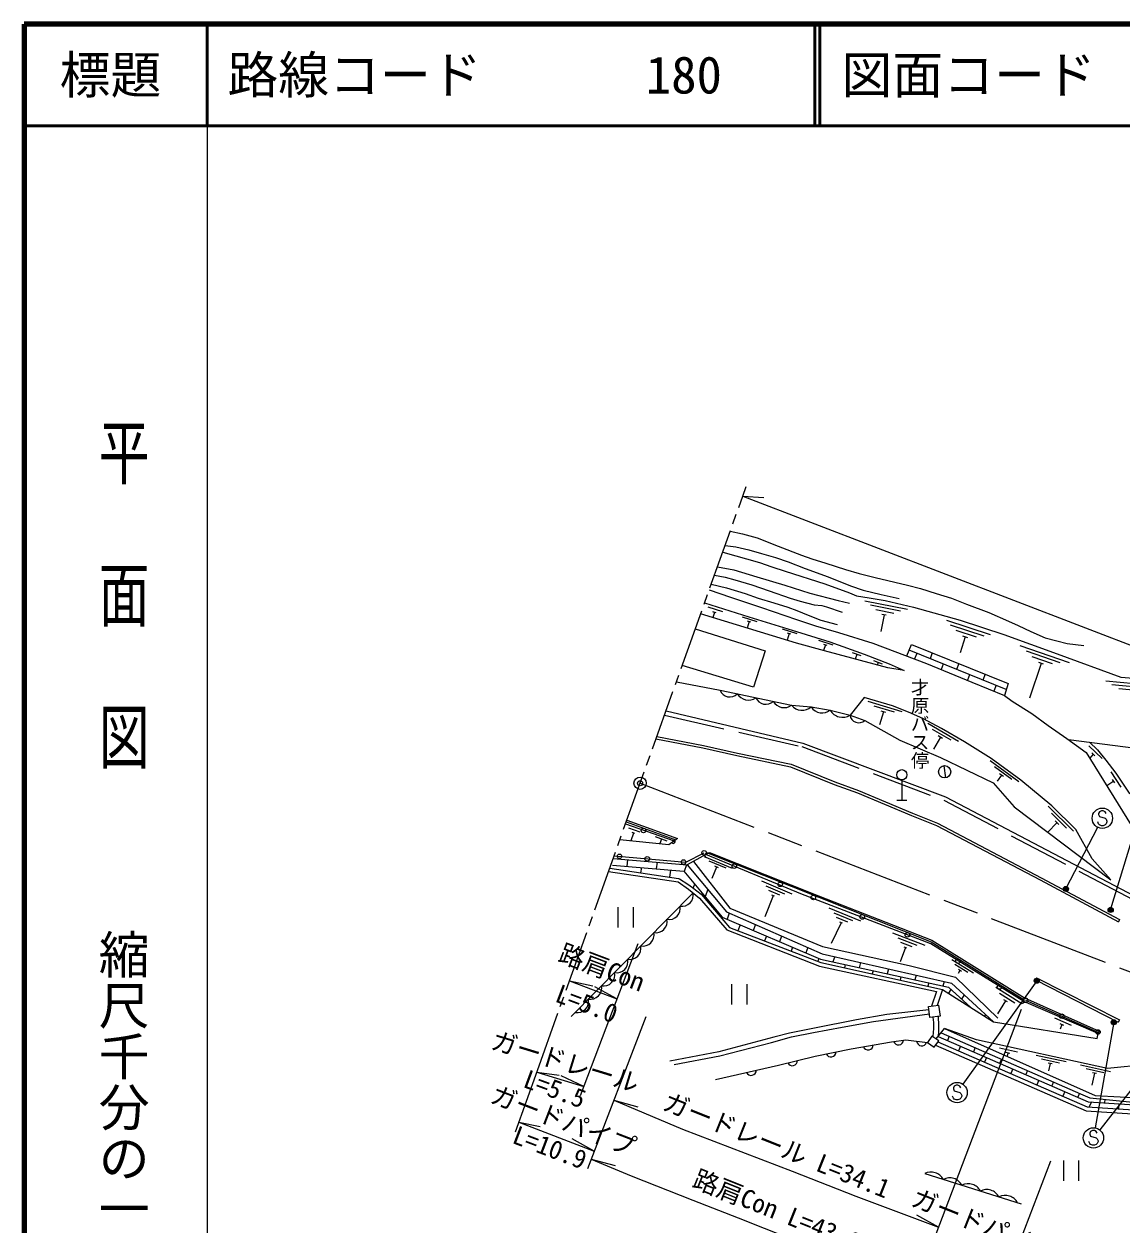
# Model space of a CAD drawing. Units: millimetres at full size, sheet at 1:1000; details may follow other scales. Extents: x 40000 to 680000, y 20000 to 380000.
# Drawn here: x 40000 to 147966, y 261902 to 380000 of the extents above; entities that cross this region are included whole.
import ezdxf
from ezdxf.enums import TextEntityAlignment as Align

# ---------------------------------------------------------------- set-up
doc = ezdxf.new("R2010")
doc.units = ezdxf.units.MM
doc.header["$LTSCALE"] = 1000
doc.header["$PDMODE"] = 32
doc.header["$PDSIZE"] = 500
doc.linetypes.add('CHAIN', pattern=[18.5, 12, -1.5, 3.5, -1.5])
doc.linetypes.add('DASHED', pattern=[7.5, 6, -1.5])
for name, color, linetype, lineweight in [('M-BGD', 7, 'Continuous', 13), ('M-BMK', 2, 'Continuous', 13), ('M-BMK-SRVR', 3, 'Continuous', 13), ('M-STR-HTXT', 7, 'Continuous', 13), ('M-STR-STRC', 7, 'Continuous', 13), ('M-TTL', 2, 'Continuous', 140), ('M-TTL-BAND', 7, 'Continuous', 25), ('M-TTL-LINE', 7, 'Continuous', 50)]:
    doc.layers.add(name, color=color, linetype=linetype, lineweight=lineweight)
for name, color, linetype in [('M-BMK-HTXT', 7, 'Continuous'), ('M-OTRS', 171, 'Continuous'), ('M-TTL-TXT', 7, 'Continuous')]:
    doc.layers.add(name, color=color, linetype=linetype)
doc.styles.add('@ＭＳ ゴシック', font='')
doc.styles.add('ＭＳ ゴシック', font='')
doc.styles.get('@ＭＳ ゴシック').set_extended_font_data('@MS Gothic')
doc.styles.get('ＭＳ ゴシック').set_extended_font_data('MS Gothic')

msp = doc.modelspace()

# ---------------------------------------------------------------- linework, layer by layer
at = {"layer": 'M-BGD'}
for p, q in [((108707, 322204), (107280, 322666)), ((122664, 323289), (126865, 322446)), ((126171, 322249), (123229, 322839)), ((107901, 322150), (107730, 321622)), ((108067, 322096), (107734, 322204)), ((112084, 321211), (110655, 321668)), ((111305, 321239), (111100, 320596)), ((111472, 321186), (111139, 321293)), ((125517, 322043), (123753, 322398)), ((124570, 321897), (124245, 320279)), ((124776, 321856), (124364, 321938)), ((130717, 321363), (135015, 319965)), ((116011, 320049), (114574, 320480)), ((115232, 320063), (115033, 319398)), ((115399, 320013), (115064, 320113)), ((134428, 319809), (131100, 320891)), ((133661, 319712), (131664, 320361)), ((119577, 318912), (118147, 319364)), ((118798, 318938), (118622, 318382)), ((118965, 318885), (118632, 318991)), ((126812, 317855), (127267, 318976)), ((127267, 318976), (136772, 315151)), ((132560, 319723), (132050, 318153)), ((132793, 319647), (132327, 319798)), ((137929, 318899), (142770, 317219)), ((122322, 317864), (121473, 318164)), ((121897, 318014), (121731, 317543)), ((136589, 314565), (127040, 318415)), ((127794, 318111), (127577, 317567)), ((129316, 318151), (129092, 317588)), ((141894, 317173), (138588, 318321)), ((141125, 317091), (139141, 317780)), ((124419, 317065), (123579, 317388)), ((123999, 317226), (123896, 316960)), ((130390, 317064), (130180, 316536)), ((131914, 317106), (131689, 316541)), ((140025, 317124), (138881, 313719)), ((140256, 317043), (139793, 317204)), ((132987, 316017), (132769, 315468)), ((134512, 316061), (134286, 315493)), ((146362, 315415), (151150, 314967)), ((135584, 314970), (135360, 314406)), ((136772, 315151), (136405, 313978)), ((150467, 314699), (146982, 315025)), ((149739, 314436), (147649, 314632)), ((126341, 312373), (122993, 313393)), ((125593, 312319), (123584, 312931)), ((124510, 312367), (124116, 311075)), ((124744, 312295), (124275, 312438)), ((131897, 309450), (128874, 311214)), ((131156, 309570), (129342, 310628)), ((130113, 309866), (129433, 308699)), ((130325, 309742), (129902, 309989)), ((142695, 309644), (154662, 308083)), ((146004, 307786), (144704, 309032)), ((145298, 308047), (144995, 308338)), ((130445, 307066), (130608, 305877)), ((137826, 305482), (135008, 307558)), ((145146, 308192), (144789, 307820)), ((137120, 305704), (135429, 306949)), ((136133, 306133), (135699, 305545)), ((136330, 305988), (135935, 306279)), ((147901, 304965), (146895, 306458)), ((126316, 305677), (126316, 303677)), ((147149, 305544), (146475, 305090)), ((147266, 305370), (147032, 305718)), ((125816, 303677), (126816, 303677)), ((143201, 300619), (140720, 303088)), ((142514, 300921), (141025, 302402)), ((99153, 301346), (103920, 299674)), ((99223, 301541), (103887, 299855)), ((141579, 301471), (140627, 300513)), ((141753, 301298), (141406, 301643)), ((100602, 300520), (99470, 300917)), ((99937, 300436), (99670, 299674)), ((100069, 300389), (99805, 300482)), ((103239, 299659), (102107, 300056)), ((102673, 299857), (102514, 299404)), ((98027, 298196), (105079, 297567)), ((99354, 297815), (99264, 297181)), ((105079, 297567), (106883, 298495)), ((109678, 296967), (106906, 298113)), ((109032, 296974), (107368, 297662)), ((100710, 297055), (100635, 296531)), ((102247, 297564), (102151, 296930)), ((103582, 296805), (103458, 296101)), ((105141, 297312), (104900, 296663)), ((108109, 297096), (107650, 295987)), ((108303, 297016), (107915, 297177)), ((105934, 295426), (105793, 295046)), ((112508, 295750), (115513, 294474)), ((93812, 282404), (105793, 294572)), ((107225, 294880), (106968, 294189)), ((113659, 294284), (112847, 292201)), ((114814, 294445), (112973, 295227)), ((114329, 294325), (113224, 294794)), ((113788, 294229), (113530, 294338)), ((98400, 293170), (98400, 291170)), ((99900, 293170), (99900, 291170)), ((108002, 292952), (107960, 292837)), ((119144, 293100), (122243, 291814)), ((109350, 292558), (109128, 291961)), ((121502, 291796), (119655, 292563)), ((121018, 291673), (119909, 292133)), ((147732, 291934), (147614, 291714)), ((110417, 291411), (110205, 290838)), ((111920, 291437), (111706, 290860)), ((120348, 291625), (119377, 289571)), ((120478, 291572), (120219, 291679)), ((125416, 290624), (128571, 289427)), ((112995, 290310), (112819, 289836)), ((114491, 290317), (114284, 289760)), ((127822, 289391), (125952, 290100)), ((127342, 289252), (126220, 289678)), ((115574, 289210), (115434, 288834)), ((117062, 289196), (116863, 288660)), ((119715, 288299), (119521, 287776)), ((126674, 289184), (126142, 287782)), ((126805, 289135), (126543, 289234)), ((118152, 288110), (118048, 287831)), ((120750, 287506), (120664, 287203)), ((122266, 287719), (122120, 287205)), ((125001, 287098), (124860, 286604)), ((133350, 286674), (131223, 287988)), ((132799, 286733), (131523, 287521)), ((132183, 286831), (131886, 287015)), ((123490, 286904), (123403, 286597)), ((126230, 286303), (126141, 285990)), ((127735, 286477), (127600, 286002)), ((130470, 285856), (130340, 285401)), ((132035, 286923), (131861, 286642)), ((139568, 286221), (139455, 285999)), ((139455, 285999), (147606, 281849)), ((139568, 286221), (147720, 282072)), ((109571, 285597), (109571, 283597)), ((111071, 285597), (111071, 283597)), ((128970, 285702), (128880, 285383)), ((130308, 285067), (135318, 281878)), ((131134, 285063), (130892, 284695)), ((138111, 283663), (135559, 285239)), ((137443, 283723), (135912, 284669)), ((132459, 284528), (132187, 284116)), ((136520, 283941), (135732, 282664)), ((136699, 283830), (136341, 284051)), ((138476, 283998), (145607, 280875)), ((134541, 282599), (134436, 282440)), ((143011, 281523), (141359, 282240)), ((142066, 281606), (141871, 281158)), ((142258, 281523), (141873, 281690)), ((147720, 282072), (147606, 281849)), ((130974, 280464), (130800, 280051)), ((132083, 279493), (131889, 279031)), ((133539, 279341), (133367, 278934)), ((137692, 278912), (135934, 279296)), ((136954, 278766), (136544, 278856)), ((136749, 278811), (136680, 278492)), ((134651, 278375), (134456, 277914)), ((136105, 278218), (135935, 277816)), ((142464, 277932), (139533, 278572)), ((141826, 277825), (140068, 278209)), ((141101, 277738), (140691, 277828)), ((140896, 277783), (140735, 277046)), ((140807, 278559), (140800, 278541)), ((146832, 276978), (143901, 277618)), ((137218, 277258), (137024, 276796)), ((138670, 277095), (138502, 276699)), ((146195, 276872), (144436, 277256)), ((145264, 276829), (145008, 275657)), ((145470, 276784), (145059, 276874)), ((139786, 276140), (139591, 275679)), ((141235, 275972), (141070, 275581)), ((142353, 275022), (142159, 274562)), ((143800, 274849), (143637, 274464)), ((146283, 274247), (146256, 273911)), ((142201, 268234), (142201, 266234)), ((143701, 268234), (143701, 266234)), ((128575, 266954), (138055, 263971))]:
    msp.add_line(p, q, dxfattribs=at)
at = {"layer": 'M-BGD', "color": 171}
for p, q in [((144961, 274000), (144755, 273513)), ((147653, 273815), (147612, 273317))]:
    msp.add_line(p, q, dxfattribs=at)
at = {"layer": 'M-BGD'}
for points in [[(109437, 330114), (110650, 329861), (112105, 329470), (114160, 328670), (116455, 327755), (117467, 327397), (118854, 326972), (120780, 326360), (122109, 325969), (123684, 325570), (126860, 324834), (128164, 324494), (129700, 324004), (131190, 323528), (132668, 322961), (134873, 322116), (136823, 321280), (137762, 320845), (138988, 320249), (140411, 319651), (141552, 319330), (142565, 319097), (144225, 318900)], [(108943, 328732), (109997, 328590), (111289, 328284), (112522, 327923), (113900, 327534), (115126, 327120), (116827, 326454), (119061, 325623), (121264, 324741), (122525, 324334), (124300, 323885), (126064, 323520)], [(108707, 328071), (112320, 327060), (113544, 326622), (114862, 326196), (118741, 324966), (121181, 324063), (121854, 323785), (123115, 323560), (124694, 323303), (127451, 322667), (132062, 321390), (136338, 319958), (141589, 318079), (147847, 315759), (150747, 315531)], [(108188, 326620), (109802, 326316), (112057, 325654), (114801, 324817), (117277, 324037), (120061, 323317), (121186, 323039)], [(107574, 324901), (109081, 324550), (110917, 323987), (112190, 323547), (113729, 323074), (115100, 322655), (115987, 322312), (117106, 321874), (118340, 321390), (119959, 320951)], [(107901, 325818), (108954, 325600), (109908, 325355), (111575, 324846), (113269, 324256), (115340, 323541), (116335, 323251), (117697, 322892), (118446, 322803), (118909, 322674), (120451, 322179)], [(107385, 324375), (109464, 323643), (112515, 322617), (115945, 321430), (117824, 320835), (120094, 320178), (123462, 319115), (128757, 317123), (133196, 315291), (136405, 313978), (137166, 313401), (139098, 312208), (140704, 311031), (142549, 309751), (144452, 308365), (149297, 300524), (154906, 294459), (160254, 291297), (160259, 290827)], [(106928, 323096), (111265, 321690), (115545, 320408), (119230, 319242), (122627, 318043), (125085, 317098), (126531, 316433), (124938, 316680), (118724, 318353), (115953, 319118), (106532, 321987)], [(106011, 320531), (112873, 318362), (111745, 314773), (104723, 316926)], [(104151, 315328), (108455, 314497), (115460, 313008), (117405, 312839), (119278, 312539), (121223, 312039), (122665, 311512), (126118, 309576), (130132, 307888), (135311, 305369), (137351, 303012), (146860, 295858), (145034, 297905), (143426, 300776), (141060, 303130), (138012, 305643), (135107, 307783), (132477, 309424), (130226, 310737), (128382, 311701), (126970, 312339), (125416, 312937), (122628, 313787), (121223, 312039)], [(103130, 312470), (116592, 309297), (130596, 304009), (153158, 292159), (159741, 289513)], [(102142, 309707), (106753, 308808), (110099, 308067), (115376, 306962), (119654, 305231), (121954, 304398), (127277, 302183), (129735, 301191), (139918, 295834), (147614, 291714)], [(102227, 309945), (106804, 309053), (110151, 308311), (115449, 307202), (119743, 305465), (122045, 304631), (127371, 302414), (129841, 301418), (140035, 296055), (147732, 291934)], [(144783, 309372), (145562, 308626), (146391, 307616), (147352, 306317), (148662, 304372), (154380, 302020), (160815, 299502), (166533, 297038), (171316, 295332), (174126, 294255), (178480, 293772), (181416, 293629)], [(99288, 301722), (104252, 299921), (103407, 299292), (98595, 299784)], [(97935, 297938), (105194, 297308), (109061, 292684), (118474, 288581), (131207, 285689), (135318, 281878), (145539, 280230), (145616, 280720), (138326, 283883), (129159, 289545), (116392, 294452), (107032, 298320), (105194, 297308)], [(105835, 297661), (109402, 293067), (118528, 289280), (127030, 287410), (131586, 286279), (135773, 282253)], [(107032, 298320), (107408, 298538), (118133, 294277), (129264, 289911), (138373, 284247), (145719, 280957), (145616, 280720)], [(107264, 298454), (129199, 289749), (138256, 284123)], [(97476, 296655), (104316, 295659), (105347, 294935), (106427, 294056), (109117, 290916), (118230, 287358), (129712, 284856), (129243, 283414)], [(97598, 296994), (104346, 295966), (104467, 295952), (105285, 295417), (105730, 295093), (106596, 294448), (109386, 291152), (118347, 287717), (130308, 285067), (129787, 283488)], [(97880, 297301), (104874, 296693), (108667, 292157), (118315, 288040), (130893, 285280), (133117, 283279)], [(128972, 283072), (124854, 282591), (121849, 282089), (117714, 281260), (115277, 280765), (113745, 280373), (108322, 278931), (103515, 277999)], [(103945, 277672), (108432, 278529), (113506, 279852), (115482, 280396), (117636, 280843), (120455, 281340), (123526, 281922), (129026, 282673)], [(129695, 280193), (130526, 281227), (145339, 274645), (150252, 274370), (160906, 269650), (169813, 266473), (171670, 265351), (184702, 264494), (187033, 265462), (187341, 265641), (187307, 265895), (174805, 267639), (161529, 272589), (150497, 277693), (146558, 277284), (133646, 280102), (130526, 281227)], [(108003, 276213), (114191, 277633), (117799, 278516), (121337, 279240), (125287, 279928), (126710, 280103), (128852, 279854)], [(129860, 279914), (144533, 273528), (150124, 273145), (160193, 268579), (173819, 263369), (173592, 262167)], [(129897, 280444), (144653, 274021), (150248, 273637), (160385, 269041), (170290, 265200)], [(130190, 280808), (143884, 274813), (144809, 274395), (150300, 273841), (160778, 269194), (167897, 266665), (169263, 265922), (170661, 264939), (171248, 264352)], [(129619, 279583), (144437, 273134), (150025, 272751), (160037, 268210), (173467, 263206), (173187, 262103)]]:
    msp.add_lwpolyline(points, dxfattribs=at)
at = {"layer": 'M-BGD', "linetype": 'DASHED'}
for points in [[(102971, 312027), (116484, 308943), (130444, 303671), (153003, 291823), (159615, 289165), (173318, 284070)], [(129380, 282345), (129432, 281815), (129421, 281224), (129351, 280435)], [(129899, 282416), (129935, 281509), (129920, 280964), (129895, 280445)]]:
    msp.add_lwpolyline(points, dxfattribs=at)
at = {"layer": 'M-BGD'}
for points in [[(128931, 283371), (129930, 283508), (130076, 282440), (129077, 282304)], [(129279, 280478), (128852, 279854), (129487, 279402), (129941, 280025)]]:
    msp.add_lwpolyline(points, close=True, dxfattribs=at)
for centre, radius in [((130527, 306471), 600), ((126316, 306177), 500), ((100914, 300691), 225), ((98554, 298149), 225), ((101282, 297906), 225), ((104845, 297588), 225), ((106883, 298495), 225), ((109851, 297186), 225), ((114351, 295400), 225), ((117618, 294103), 225), ((122424, 292196), 225), ((126866, 290433), 225), ((131841, 287843), 225), ((135932, 285301), 225), ((138476, 283998), 225), ((142041, 282436), 225), ((145607, 280875), 225)]:
    msp.add_circle(centre, radius, dxfattribs=at)
for centre, radius, start, end in [((109394, 314818), 993, 198.85663, 317.13863), ((111221, 314800), 1280, 210.89329, 305.10196), ((112951, 314186), 1084, 203.58336, 312.41189), ((114743, 314006), 1229, 210.27354, 305.72171), ((116517, 313886), 1374, 219.72606, 310.31151), ((118478, 313541), 1282, 213.21959, 308.61005), ((120486, 313206), 1380, 208.8871, 302.29903), ((122083, 312155), 868, 187.68098, 312.15819), ((103810, 299644), 225, 250.12715, 70.12715), ((107181, 298245), 225, 68.35224, 248.35224), ((104710, 294352), 1105, 259.38278, 11.51038), ((103423, 293045), 1105, 259.38278, 11.51038), ((102136, 291738), 1105, 259.38278, 11.51038), ((100849, 290431), 1105, 259.38278, 11.51038), ((99562, 289124), 1105, 259.38278, 11.51038), ((98276, 287816), 1105, 259.38278, 11.51038), ((96989, 286509), 1105, 259.38278, 11.51038), ((95702, 285202), 1105, 259.38278, 11.51038), ((94415, 283895), 1105, 259.38278, 11.51038), ((138138, 283931), 225, 238.1521, 58.1521), ((125986, 280113), 505, 198.21447, 355.87266), ((128277, 280019), 505, 184.51755, 342.17574), ((119343, 278932), 505, 202.7412, 0.39939), ((123010, 279631), 505, 201.04904, 358.70723), ((115557, 278068), 505, 204.90983, 2.56802), ((111504, 277117), 505, 204.09514, 1.75333), ((129201, 265758), 1350, 27.43469, 117.6287), ((131026, 265183), 1350, 27.43469, 117.6287), ((132851, 264609), 1350, 27.43469, 117.6287), ((134676, 264035), 1350, 27.43469, 117.6287), ((136500, 263461), 1350, 27.43469, 117.6287)]:
    msp.add_arc(centre, radius, start, end, dxfattribs=at)
at = {"layer": 'M-BMK'}
for p, q in [((110274, 332457), (110678, 333587)), ((109702, 330856), (110039, 331798)), ((107447, 324547), (109467, 330197)), ((106875, 322946), (107211, 323888)), ((104619, 316637), (106639, 322287)), ((104047, 315037), (104384, 315978)), ((101792, 308728), (103812, 314377)), ((101220, 307127), (101556, 308068)), ((98964, 300818), (100984, 306468)), ((98392, 299217), (98729, 300159)), ((96137, 292908), (98156, 298558)), ((95564, 291307), (95901, 292249)), ((93309, 284998), (95329, 290648)), ((92737, 283397), (93074, 284339)), ((90482, 277088), (92501, 282738))]:
    msp.add_line(p, q, dxfattribs=at)
at = {"layer": 'M-BMK', "linetype": 'CHAIN'}
msp.add_line((100580, 305337), (152528, 285345), dxfattribs=at)
at = {"layer": 'M-BMK-SRVR'}
msp.add_circle((100580, 305337), 600, dxfattribs=at)
at = {"layer": 'M-OTRS'}
msp.add_point((100580, 305337), dxfattribs=at)
at = {"layer": 'M-STR-HTXT'}
for p, q in [((110678, 333587), (111015, 334529)), ((110678, 333587), (163303, 313344)), ((110678, 333587), (112760, 333429)), ((146853, 292882), (155119, 320179)), ((142451, 294944), (145579, 301017)), ((100344, 289553), (94681, 274589)), ((93637, 285914), (95937, 285409)), ((93637, 285914), (98299, 284150)), ((139578, 285922), (132332, 275742)), ((98299, 284150), (96146, 285330)), ((101154, 282366), (95395, 267438)), ((138058, 283078), (129663, 260991)), ((147156, 281841), (145332, 271456)), ((152041, 279266), (145773, 271251)), ((88332, 271076), (90482, 277088)), ((90426, 276932), (92617, 276620)), ((90426, 276932), (95035, 275524)), ((95035, 275524), (92809, 276561)), ((97989, 274162), (100362, 273533)), ((97989, 274162), (104753, 271313)), ((88669, 272018), (90759, 271577)), ((88669, 272018), (96061, 269166)), ((104753, 271313), (115529, 267187)), ((96061, 269166), (93916, 270360)), ((95755, 268371), (98133, 267763)), ((95755, 268371), (99716, 266742)), ((140947, 268181), (137000, 257914)), ((115529, 267187), (121810, 264739)), ((99716, 266742), (105754, 264358)), ((121810, 264739), (129935, 261701)), ((105754, 264358), (110228, 262596)), ((110228, 262596), (115341, 260582)), ((129935, 261701), (127777, 262873))]:
    msp.add_line(p, q, dxfattribs=at)
for centre, radius in [((142451, 294944), 150), ((142451, 294944), 120), ((142451, 294944), 90), ((142451, 294944), 60), ((142451, 294944), 30), ((142451, 294944), 20), ((146853, 292882), 150), ((146853, 292882), 120), ((146853, 292882), 90), ((146853, 292882), 60), ((146853, 292882), 30), ((146853, 292882), 20), ((139578, 285922), 150), ((139578, 285922), 120), ((139578, 285922), 90), ((139578, 285922), 60), ((139578, 285922), 30), ((139578, 285922), 20), ((147156, 281841), 150), ((147156, 281841), 120), ((147156, 281841), 90), ((147156, 281841), 60), ((147156, 281841), 30), ((147156, 281841), 20)]:
    msp.add_circle(centre, radius, dxfattribs=at)
for p in [(142451, 294944), (146853, 292882), (139578, 285922), (147156, 281841)]:
    msp.add_point(p, dxfattribs=at)
at = {"layer": 'M-STR-STRC'}
for p, q in [((145759, 302532), (145668, 302350)), ((145668, 302350), (145668, 302259)), ((145941, 302623), (145759, 302532)), ((146123, 302623), (145941, 302623)), ((146304, 302532), (146123, 302623)), ((146395, 302350), (146304, 302532)), ((145668, 301350), (145577, 301532)), ((145668, 302259), (145759, 302077)), ((145759, 301259), (145668, 301350)), ((145759, 302077), (146304, 301895)), ((145941, 301168), (145759, 301259)), ((146123, 301168), (145941, 301168)), ((146304, 301259), (146123, 301168)), ((146304, 301895), (146395, 301804)), ((146395, 301350), (146304, 301259)), ((146395, 301804), (146486, 301623)), ((146486, 301532), (146395, 301350)), ((146486, 301623), (146486, 301532)), ((131475, 275559), (131385, 275377)), ((131385, 275377), (131385, 275286)), ((131385, 275286), (131475, 275104)), ((131657, 275650), (131475, 275559)), ((131839, 275650), (131657, 275650)), ((132021, 275559), (131839, 275650)), ((132112, 275377), (132021, 275559)), ((131385, 274377), (131294, 274559)), ((131475, 274286), (131385, 274377)), ((131475, 275104), (132021, 274923)), ((131657, 274195), (131475, 274286)), ((131839, 274195), (131657, 274195)), ((132021, 274286), (131839, 274195)), ((132021, 274923), (132112, 274832)), ((132112, 274377), (132021, 274286)), ((132112, 274832), (132203, 274650)), ((132203, 274559), (132112, 274377)), ((132203, 274650), (132203, 274559)), ((144885, 271100), (144794, 270918)), ((144794, 270918), (144794, 270827)), ((144794, 270827), (144885, 270645)), ((145066, 271191), (144885, 271100)), ((144885, 270645), (145430, 270463)), ((145248, 271191), (145066, 271191)), ((145430, 271100), (145248, 271191)), ((145521, 270918), (145430, 271100)), ((145430, 270463), (145521, 270372)), ((144794, 269918), (144703, 270100)), ((144885, 269827), (144794, 269918)), ((145066, 269736), (144885, 269827)), ((145248, 269736), (145066, 269736)), ((145430, 269827), (145248, 269736)), ((145521, 269918), (145430, 269827)), ((145521, 270372), (145612, 270191)), ((145612, 270100), (145521, 269918)), ((145612, 270191), (145612, 270100))]:
    msp.add_line(p, q, dxfattribs=at)
for centre in [(146032, 301895), (131748, 274923), (145157, 270463)]:
    msp.add_circle(centre, 1000, dxfattribs=at)
at = {"layer": 'M-TTL'}
for p, q in [((40000, 380000), (40000, 20000)), ((680000, 380000), (40000, 380000))]:
    msp.add_line(p, q, dxfattribs=at)
at = {"layer": 'M-TTL-BAND'}
msp.add_line((58000, 370000), (58000, 20000), dxfattribs=at)
at = {"layer": 'M-TTL-LINE'}
for p, q in [((58000, 380000), (58000, 370000)), ((117750, 380000), (117750, 370000)), ((118250, 380000), (118250, 370000)), ((40000, 370000), (680000, 370000))]:
    msp.add_line(p, q, dxfattribs=at)

# ---------------------------------------------------------------- texts
at = {"layer": 'M-BMK-HTXT', "style": '@ＭＳ ゴシック'}
msp.add_text('才原バス停', height=1320, rotation=270, dxfattribs=at).set_placement((128087, 315696), align=Align.MIDDLE_LEFT)
at = {"layer": 'M-STR-HTXT', "style": 'ＭＳ ゴシック'}
for s, rotation, p in [('路肩Con', 339.27, (96301, 285853)), ('L=5.0', 339.422, (94826, 282296)), ('ガードレール', 343.012, (92809, 276561)), ('L=5.5', 339.718, (91691, 273906)), ('ガードパイプ', 338.902, (92516, 270802)), ('ガードレール L=34.1', 338.158, (113470, 268396)), ('L=10.9', 339.218, (91192, 268158)), ('路肩Con L=43.0', 338.158, (113500, 261969)), ('ガードパイプ', 338.252, (133860, 260579))]:
    msp.add_text(s, height=1833, rotation=rotation, dxfattribs=at).set_placement(p, align=Align.BOTTOM_CENTER)
at = {"layer": 'M-TTL-BAND', "style": '@ＭＳ ゴシック', "width": 1.4}
msp.add_text('平  面  図', height=3666, rotation=270, dxfattribs=at).set_placement((49777, 306475), align=Align.MIDDLE_RIGHT)
at = {"layer": 'M-TTL-BAND', "style": '@ＭＳ ゴシック'}
msp.add_text('縮尺千分の一', height=3666, rotation=270, dxfattribs=at).set_placement((49777, 261030), align=Align.MIDDLE_RIGHT)
at = {"layer": 'M-TTL-TXT', "style": 'ＭＳ ゴシック'}
msp.add_text('標題', height=3666, dxfattribs=at).set_placement((48500, 375000), align=Align.MIDDLE_CENTER)
for s, p in [('路線コード', (60000, 375000)), ('180', (101142, 375000)), ('図面コード', (120380, 375000))]:
    msp.add_text(s, height=3666, dxfattribs=at).set_placement(p, align=Align.MIDDLE_LEFT)

doc.saveas('drawing.dxf')
